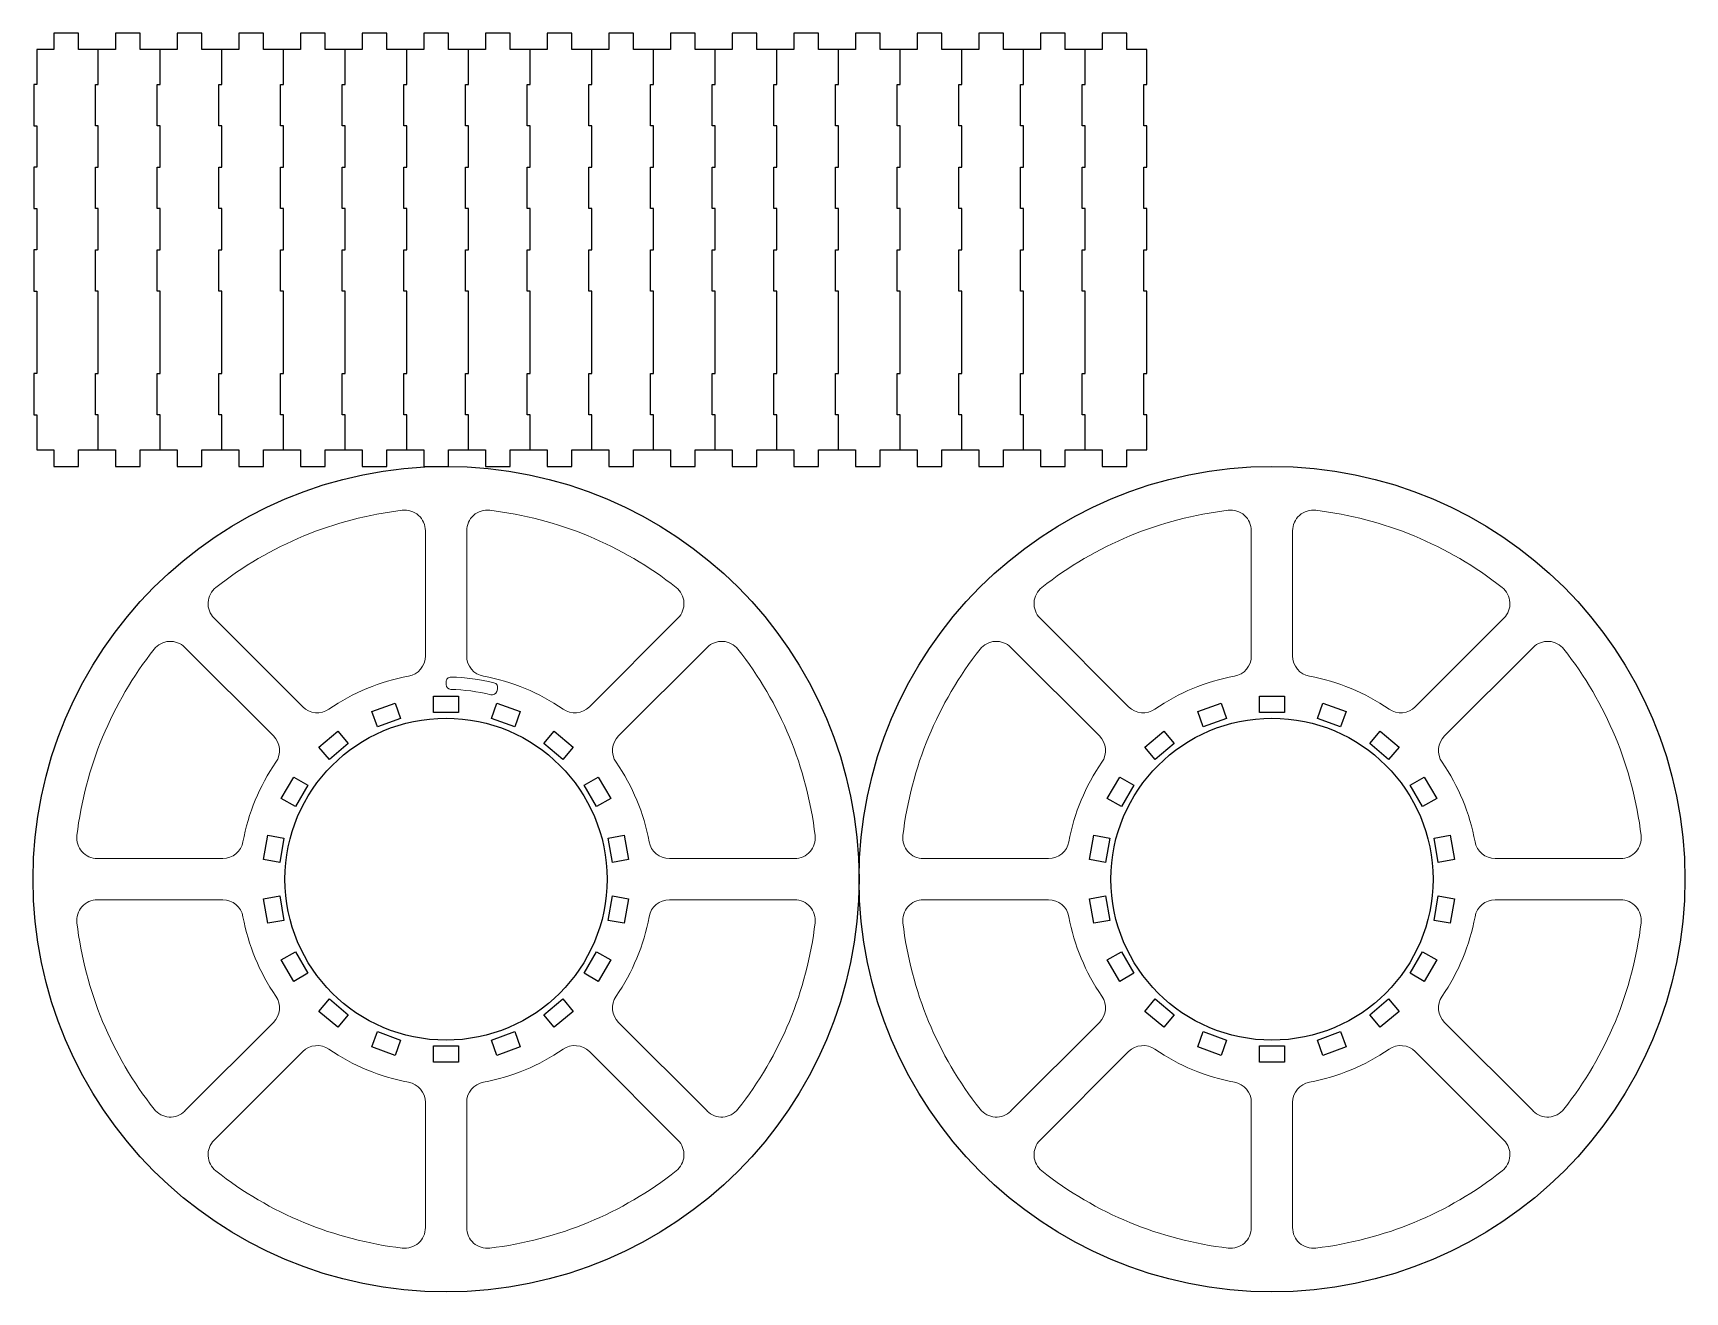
# Model space of a CAD drawing. Header units: millimetres. Extents: x -100 to 300, y -100 to 205.
import ezdxf

# ---------------------------------------------------------------- set-up
doc = ezdxf.new("R2010")
doc.units = ezdxf.units.MM
doc.layers.add('noname2', color=4, linetype='CONTINUOUS', lineweight=25, true_color=0x00ffff)
doc.layers.add('noname3', color=4, linetype='CONTINUOUS', lineweight=0, true_color=0x00ffff)

msp = doc.modelspace()

# ---------------------------------------------------------------- linework, layer by layer
at = {"layer": 'noname2'}
for p, q in [((-89, 205), (-95, 205)), ((-95, 205), (-95, 201)), ((-89, 201), (-89, 205)), ((-74.07, 205), (-80.07, 205)), ((-80.07, 205), (-80.07, 201)), ((-74.07, 201), (-74.07, 205)), ((-59.13, 205), (-65.13, 205)), ((-65.13, 205), (-65.13, 201)), ((-59.13, 201), (-59.13, 205)), ((-44.2, 205), (-50.2, 205)), ((-50.2, 205), (-50.2, 201)), ((-44.2, 201), (-44.2, 205)), ((-29.27, 205), (-35.27, 205)), ((-35.27, 205), (-35.27, 201)), ((-29.27, 201), (-29.27, 205)), ((-14.33, 205), (-20.33, 205)), ((-20.33, 205), (-20.33, 201)), ((-14.33, 201), (-14.33, 205)), ((0.6, 205), (-5.4, 205)), ((-5.4, 205), (-5.4, 201)), ((0.6, 201), (0.6, 205)), ((15.54, 205), (9.54, 205)), ((9.54, 205), (9.54, 201)), ((15.54, 201), (15.54, 205)), ((30.47, 205), (24.47, 205)), ((24.47, 205), (24.47, 201)), ((30.47, 201), (30.47, 205)), ((45.4, 205), (39.4, 205)), ((39.4, 205), (39.4, 201)), ((45.4, 201), (45.4, 205)), ((60.34, 205), (54.34, 205)), ((54.34, 205), (54.34, 201)), ((60.34, 201), (60.34, 205)), ((75.27, 205), (69.27, 205)), ((69.27, 205), (69.27, 201)), ((75.27, 201), (75.27, 205)), ((90.2, 205), (84.2, 205)), ((84.2, 205), (84.2, 201)), ((90.2, 201), (90.2, 205)), ((105.14, 205), (99.14, 205)), ((99.14, 205), (99.14, 201)), ((105.14, 201), (105.14, 205)), ((120.07, 205), (114.07, 205)), ((114.07, 205), (114.07, 201)), ((120.07, 201), (120.07, 205)), ((135.01, 205), (129.01, 205)), ((129.01, 205), (129.01, 201)), ((135.01, 201), (135.01, 205)), ((149.94, 205), (143.94, 205)), ((143.94, 205), (143.94, 201)), ((149.94, 201), (149.94, 205)), ((164.87, 205), (158.87, 205)), ((158.87, 205), (158.87, 201)), ((164.87, 201), (164.87, 205)), ((-95, 201), (-99.12, 201)), ((-99.12, 201), (-99.12, 192.5)), ((-84.19, 201), (-89, 201)), ((-84.19, 192.5), (-84.19, 201)), ((-80.07, 201), (-84.19, 201)), ((-69.25, 201), (-74.07, 201)), ((-69.25, 192.5), (-69.25, 201)), ((-65.13, 201), (-69.25, 201)), ((-54.32, 201), (-59.13, 201)), ((-54.32, 192.5), (-54.32, 201)), ((-50.2, 201), (-54.32, 201)), ((-39.38, 201), (-44.2, 201)), ((-39.38, 192.5), (-39.38, 201)), ((-35.27, 201), (-39.38, 201)), ((-24.45, 201), (-29.27, 201)), ((-24.45, 192.5), (-24.45, 201)), ((-20.33, 201), (-24.45, 201)), ((-9.52, 201), (-14.33, 201)), ((-9.52, 192.5), (-9.52, 201)), ((-5.4, 201), (-9.52, 201)), ((5.42, 201), (0.6, 201)), ((5.42, 192.5), (5.42, 201)), ((9.54, 201), (5.42, 201)), ((20.35, 201), (15.54, 201)), ((20.35, 192.5), (20.35, 201)), ((24.47, 201), (20.35, 201)), ((35.28, 201), (30.47, 201)), ((35.28, 192.5), (35.28, 201)), ((39.4, 201), (35.28, 201)), ((50.22, 201), (45.4, 201)), ((50.22, 192.5), (50.22, 201)), ((54.34, 201), (50.22, 201)), ((65.15, 201), (60.34, 201)), ((65.15, 192.5), (65.15, 201)), ((69.27, 201), (65.15, 201)), ((80.09, 201), (75.27, 201)), ((80.09, 192.5), (80.09, 201)), ((84.2, 201), (80.09, 201)), ((95.02, 201), (90.2, 201)), ((95.02, 192.5), (95.02, 201)), ((99.14, 201), (95.02, 201)), ((109.95, 201), (105.14, 201)), ((109.95, 192.5), (109.95, 201)), ((114.07, 201), (109.95, 201)), ((124.89, 201), (120.07, 201)), ((124.89, 192.5), (124.89, 201)), ((129.01, 201), (124.89, 201)), ((139.82, 201), (135.01, 201)), ((139.82, 192.5), (139.82, 201)), ((143.94, 201), (139.82, 201)), ((154.75, 201), (149.94, 201)), ((154.75, 192.5), (154.75, 201)), ((158.87, 201), (154.75, 201)), ((169.69, 201), (164.87, 201)), ((169.69, 192.5), (169.69, 201)), ((-99.12, 192.5), (-99.81, 192.5)), ((-99.81, 192.5), (-99.81, 182.5)), ((-84.88, 182.5), (-84.88, 192.5)), ((-84.88, 192.5), (-84.19, 192.5)), ((-69.95, 182.5), (-69.95, 192.5)), ((-69.95, 192.5), (-69.25, 192.5)), ((-55.01, 182.5), (-55.01, 192.5)), ((-55.01, 192.5), (-54.32, 192.5)), ((-40.08, 182.5), (-40.08, 192.5)), ((-40.08, 192.5), (-39.38, 192.5)), ((-25.15, 182.5), (-25.15, 192.5)), ((-25.15, 192.5), (-24.45, 192.5)), ((-10.21, 182.5), (-10.21, 192.5)), ((-10.21, 192.5), (-9.52, 192.5)), ((4.72, 182.5), (4.72, 192.5)), ((4.72, 192.5), (5.42, 192.5)), ((19.66, 182.5), (19.66, 192.5)), ((19.66, 192.5), (20.35, 192.5)), ((34.59, 182.5), (34.59, 192.5)), ((34.59, 192.5), (35.28, 192.5)), ((49.52, 182.5), (49.52, 192.5)), ((49.52, 192.5), (50.22, 192.5)), ((64.46, 182.5), (64.46, 192.5)), ((64.46, 192.5), (65.15, 192.5)), ((79.39, 182.5), (79.39, 192.5)), ((79.39, 192.5), (80.09, 192.5)), ((94.32, 182.5), (94.32, 192.5)), ((94.32, 192.5), (95.02, 192.5)), ((109.26, 182.5), (109.26, 192.5)), ((109.26, 192.5), (109.95, 192.5)), ((124.19, 182.5), (124.19, 192.5)), ((124.19, 192.5), (124.89, 192.5)), ((139.13, 182.5), (139.13, 192.5)), ((139.13, 192.5), (139.82, 192.5)), ((154.06, 182.5), (154.06, 192.5)), ((154.06, 192.5), (154.75, 192.5)), ((168.99, 182.5), (168.99, 192.5)), ((168.99, 192.5), (169.69, 192.5)), ((-99.81, 182.5), (-99.12, 182.5)), ((-99.12, 182.5), (-99.12, 172.5)), ((-84.19, 182.5), (-84.88, 182.5)), ((-84.19, 172.5), (-84.19, 182.5)), ((-69.25, 182.5), (-69.95, 182.5)), ((-69.25, 172.5), (-69.25, 182.5)), ((-54.32, 182.5), (-55.01, 182.5)), ((-54.32, 172.5), (-54.32, 182.5)), ((-39.38, 182.5), (-40.08, 182.5)), ((-39.38, 172.5), (-39.38, 182.5)), ((-24.45, 182.5), (-25.15, 182.5)), ((-24.45, 172.5), (-24.45, 182.5)), ((-9.52, 182.5), (-10.21, 182.5)), ((-9.52, 172.5), (-9.52, 182.5)), ((5.42, 182.5), (4.72, 182.5)), ((5.42, 172.5), (5.42, 182.5)), ((20.35, 182.5), (19.66, 182.5)), ((20.35, 172.5), (20.35, 182.5)), ((35.28, 182.5), (34.59, 182.5)), ((35.28, 172.5), (35.28, 182.5)), ((50.22, 182.5), (49.52, 182.5)), ((50.22, 172.5), (50.22, 182.5)), ((65.15, 182.5), (64.46, 182.5)), ((65.15, 172.5), (65.15, 182.5)), ((80.09, 182.5), (79.39, 182.5)), ((80.09, 172.5), (80.09, 182.5)), ((95.02, 182.5), (94.32, 182.5)), ((95.02, 172.5), (95.02, 182.5)), ((109.95, 182.5), (109.26, 182.5)), ((109.95, 172.5), (109.95, 182.5)), ((124.89, 182.5), (124.19, 182.5)), ((124.89, 172.5), (124.89, 182.5)), ((139.82, 182.5), (139.13, 182.5)), ((139.82, 172.5), (139.82, 182.5)), ((154.75, 182.5), (154.06, 182.5)), ((154.75, 172.5), (154.75, 182.5)), ((169.69, 182.5), (168.99, 182.5)), ((169.69, 172.5), (169.69, 182.5)), ((-99.12, 172.5), (-99.81, 172.5)), ((-99.81, 172.5), (-99.81, 162.5)), ((-84.88, 162.5), (-84.88, 172.5)), ((-84.88, 172.5), (-84.19, 172.5)), ((-69.95, 162.5), (-69.95, 172.5)), ((-69.95, 172.5), (-69.25, 172.5)), ((-55.01, 162.5), (-55.01, 172.5)), ((-55.01, 172.5), (-54.32, 172.5)), ((-40.08, 162.5), (-40.08, 172.5)), ((-40.08, 172.5), (-39.38, 172.5)), ((-25.15, 162.5), (-25.15, 172.5)), ((-25.15, 172.5), (-24.45, 172.5)), ((-10.21, 162.5), (-10.21, 172.5)), ((-10.21, 172.5), (-9.52, 172.5)), ((4.72, 162.5), (4.72, 172.5)), ((4.72, 172.5), (5.42, 172.5)), ((19.66, 162.5), (19.66, 172.5)), ((19.66, 172.5), (20.35, 172.5)), ((34.59, 162.5), (34.59, 172.5)), ((34.59, 172.5), (35.28, 172.5)), ((49.52, 162.5), (49.52, 172.5)), ((49.52, 172.5), (50.22, 172.5)), ((64.46, 162.5), (64.46, 172.5)), ((64.46, 172.5), (65.15, 172.5)), ((79.39, 162.5), (79.39, 172.5)), ((79.39, 172.5), (80.09, 172.5)), ((94.32, 162.5), (94.32, 172.5)), ((94.32, 172.5), (95.02, 172.5)), ((109.26, 162.5), (109.26, 172.5)), ((109.26, 172.5), (109.95, 172.5)), ((124.19, 162.5), (124.19, 172.5)), ((124.19, 172.5), (124.89, 172.5)), ((139.13, 162.5), (139.13, 172.5)), ((139.13, 172.5), (139.82, 172.5)), ((154.06, 162.5), (154.06, 172.5)), ((154.06, 172.5), (154.75, 172.5)), ((168.99, 162.5), (168.99, 172.5)), ((168.99, 172.5), (169.69, 172.5)), ((-99.81, 162.5), (-99.12, 162.5)), ((-99.12, 162.5), (-99.12, 152.5)), ((-84.19, 162.5), (-84.88, 162.5)), ((-84.19, 152.5), (-84.19, 162.5)), ((-69.25, 162.5), (-69.95, 162.5)), ((-69.25, 152.5), (-69.25, 162.5)), ((-54.32, 162.5), (-55.01, 162.5)), ((-54.32, 152.5), (-54.32, 162.5)), ((-39.38, 162.5), (-40.08, 162.5)), ((-39.38, 152.5), (-39.38, 162.5)), ((-24.45, 162.5), (-25.15, 162.5)), ((-24.45, 152.5), (-24.45, 162.5)), ((-9.52, 162.5), (-10.21, 162.5)), ((-9.52, 152.5), (-9.52, 162.5)), ((5.42, 162.5), (4.72, 162.5)), ((5.42, 152.5), (5.42, 162.5)), ((20.35, 162.5), (19.66, 162.5)), ((20.35, 152.5), (20.35, 162.5)), ((35.28, 162.5), (34.59, 162.5)), ((35.28, 152.5), (35.28, 162.5)), ((50.22, 162.5), (49.52, 162.5)), ((50.22, 152.5), (50.22, 162.5)), ((65.15, 162.5), (64.46, 162.5)), ((65.15, 152.5), (65.15, 162.5)), ((80.09, 162.5), (79.39, 162.5)), ((80.09, 152.5), (80.09, 162.5)), ((95.02, 162.5), (94.32, 162.5)), ((95.02, 152.5), (95.02, 162.5)), ((109.95, 162.5), (109.26, 162.5)), ((109.95, 152.5), (109.95, 162.5)), ((124.89, 162.5), (124.19, 162.5)), ((124.89, 152.5), (124.89, 162.5)), ((139.82, 162.5), (139.13, 162.5)), ((139.82, 152.5), (139.82, 162.5)), ((154.75, 162.5), (154.06, 162.5)), ((154.75, 152.5), (154.75, 162.5)), ((169.69, 162.5), (168.99, 162.5)), ((169.69, 152.5), (169.69, 162.5)), ((-99.12, 152.5), (-99.81, 152.5)), ((-99.81, 152.5), (-99.81, 142.5)), ((-84.88, 142.5), (-84.88, 152.5)), ((-84.88, 152.5), (-84.19, 152.5)), ((-69.95, 142.5), (-69.95, 152.5)), ((-69.95, 152.5), (-69.25, 152.5)), ((-55.01, 142.5), (-55.01, 152.5)), ((-55.01, 152.5), (-54.32, 152.5)), ((-40.08, 142.5), (-40.08, 152.5)), ((-40.08, 152.5), (-39.38, 152.5)), ((-25.15, 142.5), (-25.15, 152.5)), ((-25.15, 152.5), (-24.45, 152.5)), ((-10.21, 142.5), (-10.21, 152.5)), ((-10.21, 152.5), (-9.52, 152.5)), ((4.72, 142.5), (4.72, 152.5)), ((4.72, 152.5), (5.42, 152.5)), ((19.66, 142.5), (19.66, 152.5)), ((19.66, 152.5), (20.35, 152.5)), ((34.59, 142.5), (34.59, 152.5)), ((34.59, 152.5), (35.28, 152.5)), ((49.52, 142.5), (49.52, 152.5)), ((49.52, 152.5), (50.22, 152.5)), ((64.46, 142.5), (64.46, 152.5)), ((64.46, 152.5), (65.15, 152.5)), ((79.39, 142.5), (79.39, 152.5)), ((79.39, 152.5), (80.09, 152.5)), ((94.32, 142.5), (94.32, 152.5)), ((94.32, 152.5), (95.02, 152.5)), ((109.26, 142.5), (109.26, 152.5)), ((109.26, 152.5), (109.95, 152.5)), ((124.19, 142.5), (124.19, 152.5)), ((124.19, 152.5), (124.89, 152.5)), ((139.13, 142.5), (139.13, 152.5)), ((139.13, 152.5), (139.82, 152.5)), ((154.06, 142.5), (154.06, 152.5)), ((154.06, 152.5), (154.75, 152.5)), ((168.99, 142.5), (168.99, 152.5)), ((168.99, 152.5), (169.69, 152.5)), ((-99.81, 142.5), (-99.12, 142.5)), ((-99.12, 142.5), (-99.12, 122.5)), ((-84.19, 142.5), (-84.88, 142.5)), ((-84.19, 122.5), (-84.19, 142.5)), ((-69.25, 142.5), (-69.95, 142.5)), ((-69.25, 122.5), (-69.25, 142.5)), ((-54.32, 142.5), (-55.01, 142.5)), ((-54.32, 122.5), (-54.32, 142.5)), ((-39.38, 142.5), (-40.08, 142.5)), ((-39.38, 122.5), (-39.38, 142.5)), ((-24.45, 142.5), (-25.15, 142.5)), ((-24.45, 122.5), (-24.45, 142.5)), ((-9.52, 142.5), (-10.21, 142.5)), ((-9.52, 122.5), (-9.52, 142.5)), ((5.42, 142.5), (4.72, 142.5)), ((5.42, 122.5), (5.42, 142.5)), ((20.35, 142.5), (19.66, 142.5)), ((20.35, 122.5), (20.35, 142.5)), ((35.28, 142.5), (34.59, 142.5)), ((35.28, 122.5), (35.28, 142.5)), ((50.22, 142.5), (49.52, 142.5)), ((50.22, 122.5), (50.22, 142.5)), ((65.15, 142.5), (64.46, 142.5)), ((65.15, 122.5), (65.15, 142.5)), ((80.09, 142.5), (79.39, 142.5)), ((80.09, 122.5), (80.09, 142.5)), ((95.02, 142.5), (94.32, 142.5)), ((95.02, 122.5), (95.02, 142.5)), ((109.95, 142.5), (109.26, 142.5)), ((109.95, 122.5), (109.95, 142.5)), ((124.89, 142.5), (124.19, 142.5)), ((124.89, 122.5), (124.89, 142.5)), ((139.82, 142.5), (139.13, 142.5)), ((139.82, 122.5), (139.82, 142.5)), ((154.75, 142.5), (154.06, 142.5)), ((154.75, 122.5), (154.75, 142.5)), ((169.69, 142.5), (168.99, 142.5)), ((169.69, 122.5), (169.69, 142.5)), ((-99.12, 122.5), (-99.81, 122.5)), ((-99.81, 122.5), (-99.81, 112.5)), ((-84.88, 112.5), (-84.88, 122.5)), ((-84.88, 122.5), (-84.19, 122.5)), ((-69.95, 112.5), (-69.95, 122.5)), ((-69.95, 122.5), (-69.25, 122.5)), ((-55.01, 112.5), (-55.01, 122.5)), ((-55.01, 122.5), (-54.32, 122.5)), ((-40.08, 112.5), (-40.08, 122.5)), ((-40.08, 122.5), (-39.38, 122.5)), ((-25.15, 112.5), (-25.15, 122.5)), ((-25.15, 122.5), (-24.45, 122.5)), ((-10.21, 112.5), (-10.21, 122.5)), ((-10.21, 122.5), (-9.52, 122.5)), ((4.72, 112.5), (4.72, 122.5)), ((4.72, 122.5), (5.42, 122.5)), ((19.66, 112.5), (19.66, 122.5)), ((19.66, 122.5), (20.35, 122.5)), ((34.59, 112.5), (34.59, 122.5)), ((34.59, 122.5), (35.28, 122.5)), ((49.52, 112.5), (49.52, 122.5)), ((49.52, 122.5), (50.22, 122.5)), ((64.46, 112.5), (64.46, 122.5)), ((64.46, 122.5), (65.15, 122.5)), ((79.39, 112.5), (79.39, 122.5)), ((79.39, 122.5), (80.09, 122.5)), ((94.32, 112.5), (94.32, 122.5)), ((94.32, 122.5), (95.02, 122.5)), ((109.26, 112.5), (109.26, 122.5)), ((109.26, 122.5), (109.95, 122.5)), ((124.19, 112.5), (124.19, 122.5)), ((124.19, 122.5), (124.89, 122.5)), ((139.13, 112.5), (139.13, 122.5)), ((139.13, 122.5), (139.82, 122.5)), ((154.06, 112.5), (154.06, 122.5)), ((154.06, 122.5), (154.75, 122.5)), ((168.99, 112.5), (168.99, 122.5)), ((168.99, 122.5), (169.69, 122.5)), ((-99.81, 112.5), (-99.12, 112.5)), ((-99.12, 112.5), (-99.12, 104)), ((-84.19, 112.5), (-84.88, 112.5)), ((-84.19, 104), (-84.19, 112.5)), ((-69.25, 112.5), (-69.95, 112.5)), ((-69.25, 104), (-69.25, 112.5)), ((-54.32, 112.5), (-55.01, 112.5)), ((-54.32, 104), (-54.32, 112.5)), ((-39.38, 112.5), (-40.08, 112.5)), ((-39.38, 104), (-39.38, 112.5)), ((-24.45, 112.5), (-25.15, 112.5)), ((-24.45, 104), (-24.45, 112.5)), ((-9.52, 112.5), (-10.21, 112.5)), ((-9.52, 104), (-9.52, 112.5)), ((5.42, 112.5), (4.72, 112.5)), ((5.42, 104), (5.42, 112.5)), ((20.35, 112.5), (19.66, 112.5)), ((20.35, 104), (20.35, 112.5)), ((35.28, 112.5), (34.59, 112.5)), ((35.28, 104), (35.28, 112.5)), ((50.22, 112.5), (49.52, 112.5)), ((50.22, 104), (50.22, 112.5)), ((65.15, 112.5), (64.46, 112.5)), ((65.15, 104), (65.15, 112.5)), ((80.09, 112.5), (79.39, 112.5)), ((80.09, 104), (80.09, 112.5)), ((95.02, 112.5), (94.32, 112.5)), ((95.02, 104), (95.02, 112.5)), ((109.95, 112.5), (109.26, 112.5)), ((109.95, 104), (109.95, 112.5)), ((124.89, 112.5), (124.19, 112.5)), ((124.89, 104), (124.89, 112.5)), ((139.82, 112.5), (139.13, 112.5)), ((139.82, 104), (139.82, 112.5)), ((154.75, 112.5), (154.06, 112.5)), ((154.75, 104), (154.75, 112.5)), ((169.69, 112.5), (168.99, 112.5)), ((169.69, 104), (169.69, 112.5)), ((-99.12, 104), (-95, 104)), ((-95, 104), (-95, 100)), ((-89, 100), (-89, 104)), ((-89, 104), (-84.19, 104)), ((-84.19, 104), (-80.07, 104)), ((-80.07, 104), (-80.07, 100)), ((-74.07, 100), (-74.07, 104)), ((-74.07, 104), (-69.25, 104)), ((-69.25, 104), (-65.13, 104)), ((-65.13, 104), (-65.13, 100)), ((-59.13, 100), (-59.13, 104)), ((-59.13, 104), (-54.32, 104)), ((-54.32, 104), (-50.2, 104)), ((-50.2, 104), (-50.2, 100)), ((-44.2, 100), (-44.2, 104)), ((-44.2, 104), (-39.38, 104)), ((-39.38, 104), (-35.27, 104)), ((-35.27, 104), (-35.27, 100)), ((-29.27, 100), (-29.27, 104)), ((-29.27, 104), (-24.45, 104)), ((-24.45, 104), (-20.33, 104)), ((-20.33, 104), (-20.33, 100)), ((-14.33, 100), (-14.33, 104)), ((-14.33, 104), (-9.52, 104)), ((-9.52, 104), (-5.4, 104)), ((-5.4, 104), (-5.4, 100)), ((0.6, 100), (0.6, 104)), ((0.6, 104), (5.42, 104)), ((5.42, 104), (9.54, 104)), ((9.54, 104), (9.54, 100)), ((15.54, 100), (15.54, 104)), ((15.54, 104), (20.35, 104)), ((20.35, 104), (24.47, 104)), ((24.47, 104), (24.47, 100)), ((30.47, 100), (30.47, 104)), ((30.47, 104), (35.28, 104)), ((35.28, 104), (39.4, 104)), ((39.4, 104), (39.4, 100)), ((45.4, 100), (45.4, 104)), ((45.4, 104), (50.22, 104)), ((50.22, 104), (54.34, 104)), ((54.34, 104), (54.34, 100)), ((60.34, 100), (60.34, 104)), ((60.34, 104), (65.15, 104)), ((65.15, 104), (69.27, 104)), ((69.27, 104), (69.27, 100)), ((75.27, 100), (75.27, 104)), ((75.27, 104), (80.09, 104)), ((80.09, 104), (84.2, 104)), ((84.2, 104), (84.2, 100)), ((90.2, 100), (90.2, 104)), ((90.2, 104), (95.02, 104)), ((95.02, 104), (99.14, 104)), ((99.14, 104), (99.14, 100)), ((105.14, 100), (105.14, 104)), ((105.14, 104), (109.95, 104)), ((109.95, 104), (114.07, 104)), ((114.07, 104), (114.07, 100)), ((120.07, 100), (120.07, 104)), ((120.07, 104), (124.89, 104)), ((124.89, 104), (129.01, 104)), ((129.01, 104), (129.01, 100)), ((135.01, 100), (135.01, 104)), ((135.01, 104), (139.82, 104)), ((139.82, 104), (143.94, 104)), ((143.94, 104), (143.94, 100)), ((149.94, 100), (149.94, 104)), ((149.94, 104), (154.75, 104)), ((154.75, 104), (158.87, 104)), ((158.87, 104), (158.87, 100)), ((164.87, 100), (164.87, 104)), ((164.87, 104), (169.69, 104)), ((-95, 100), (-89, 100)), ((-80.07, 100), (-74.07, 100)), ((-65.13, 100), (-59.13, 100)), ((-50.2, 100), (-44.2, 100)), ((-35.27, 100), (-29.27, 100)), ((-20.33, 100), (-14.33, 100)), ((-5.4, 100), (0.6, 100)), ((9.54, 100), (15.54, 100)), ((24.47, 100), (30.47, 100)), ((39.4, 100), (45.4, 100)), ((54.34, 100), (60.34, 100)), ((69.27, 100), (75.27, 100)), ((84.2, 100), (90.2, 100)), ((99.14, 100), (105.14, 100)), ((114.07, 100), (120.07, 100)), ((129.01, 100), (135.01, 100)), ((143.94, 100), (149.94, 100)), ((158.87, 100), (164.87, 100)), ((-3, 40.38), (-3, 44.32)), ((-3, 44.32), (3, 44.32)), ((3, 44.32), (3, 40.38)), ((197, 40.38), (197, 44.32)), ((197, 44.32), (203, 44.32)), ((203, 44.32), (203, 40.38)), ((-17.98, 40.62), (-12.34, 42.67)), ((-16.63, 36.92), (-17.98, 40.62)), ((-12.34, 42.67), (-10.99, 38.97)), ((3, 40.38), (-3, 40.38)), ((10.99, 38.97), (12.34, 42.67)), ((12.34, 42.67), (17.98, 40.62)), ((17.98, 40.62), (16.63, 36.92)), ((182.02, 40.62), (187.66, 42.67)), ((183.37, 36.92), (182.02, 40.62)), ((187.66, 42.67), (189.01, 38.97)), ((203, 40.38), (197, 40.38)), ((210.99, 38.97), (212.34, 42.67)), ((212.34, 42.67), (217.98, 40.62)), ((217.98, 40.62), (216.63, 36.92)), ((-10.99, 38.97), (-16.63, 36.92)), ((16.63, 36.92), (10.99, 38.97)), ((189.01, 38.97), (183.37, 36.92)), ((216.63, 36.92), (210.99, 38.97)), ((-30.78, 32.02), (-26.19, 35.88)), ((-28.25, 29), (-30.78, 32.02)), ((-23.66, 32.86), (-28.25, 29)), ((-26.19, 35.88), (-23.66, 32.86)), ((23.66, 32.86), (26.19, 35.88)), ((28.25, 29), (23.66, 32.86)), ((26.19, 35.88), (30.78, 32.02)), ((30.78, 32.02), (28.25, 29)), ((169.22, 32.02), (173.81, 35.88)), ((171.75, 29), (169.22, 32.02)), ((176.34, 32.86), (171.75, 29)), ((173.81, 35.88), (176.34, 32.86)), ((223.66, 32.86), (226.19, 35.88)), ((228.25, 29), (223.66, 32.86)), ((226.19, 35.88), (230.78, 32.02)), ((230.78, 32.02), (228.25, 29)), ((-39.88, 19.56), (-36.88, 24.76)), ((-36.88, 24.76), (-33.47, 22.79)), ((33.47, 22.79), (36.88, 24.76)), ((36.88, 24.76), (39.88, 19.56)), ((160.12, 19.56), (163.12, 24.76)), ((163.12, 24.76), (166.53, 22.79)), ((233.47, 22.79), (236.88, 24.76)), ((236.88, 24.76), (239.88, 19.56)), ((-33.47, 22.79), (-36.47, 17.59)), ((36.47, 17.59), (33.47, 22.79)), ((166.53, 22.79), (163.53, 17.59)), ((236.47, 17.59), (233.47, 22.79)), ((-36.47, 17.59), (-39.88, 19.56)), ((39.88, 19.56), (36.47, 17.59)), ((163.53, 17.59), (160.12, 19.56)), ((239.88, 19.56), (236.47, 17.59)), ((-44.16, 4.74), (-43.12, 10.65)), ((-43.12, 10.65), (-39.24, 9.97)), ((-39.24, 9.97), (-40.28, 4.06)), ((39.24, 9.97), (43.12, 10.65)), ((40.28, 4.06), (39.24, 9.97)), ((43.12, 10.65), (44.16, 4.74)), ((155.84, 4.74), (156.88, 10.65)), ((156.88, 10.65), (160.76, 9.97)), ((160.76, 9.97), (159.72, 4.06)), ((239.24, 9.97), (243.12, 10.65)), ((240.28, 4.06), (239.24, 9.97)), ((243.12, 10.65), (244.16, 4.74)), ((-40.28, 4.06), (-44.16, 4.74)), ((44.16, 4.74), (40.28, 4.06)), ((159.72, 4.06), (155.84, 4.74)), ((244.16, 4.74), (240.28, 4.06)), ((-44.16, -4.74), (-40.28, -4.06)), ((-43.12, -10.65), (-44.16, -4.74)), ((-40.28, -4.06), (-39.24, -9.97)), ((39.24, -9.97), (40.28, -4.06)), ((40.28, -4.06), (44.16, -4.74)), ((44.16, -4.74), (43.12, -10.65)), ((155.84, -4.74), (159.72, -4.06)), ((156.88, -10.65), (155.84, -4.74)), ((159.72, -4.06), (160.76, -9.97)), ((239.24, -9.97), (240.28, -4.06)), ((240.28, -4.06), (244.16, -4.74)), ((244.16, -4.74), (243.12, -10.65)), ((-39.24, -9.97), (-43.12, -10.65)), ((43.12, -10.65), (39.24, -9.97)), ((160.76, -9.97), (156.88, -10.65)), ((243.12, -10.65), (239.24, -9.97)), ((-39.88, -19.56), (-36.47, -17.59)), ((-36.88, -24.76), (-39.88, -19.56)), ((-36.47, -17.59), (-33.47, -22.79)), ((33.47, -22.79), (36.47, -17.59)), ((36.47, -17.59), (39.88, -19.56)), ((39.88, -19.56), (36.88, -24.76)), ((160.12, -19.56), (163.53, -17.59)), ((163.12, -24.76), (160.12, -19.56)), ((163.53, -17.59), (166.53, -22.79)), ((233.47, -22.79), (236.47, -17.59)), ((236.47, -17.59), (239.88, -19.56)), ((239.88, -19.56), (236.88, -24.76)), ((-33.47, -22.79), (-36.88, -24.76)), ((36.88, -24.76), (33.47, -22.79)), ((166.53, -22.79), (163.12, -24.76)), ((236.88, -24.76), (233.47, -22.79)), ((-30.78, -32.02), (-28.25, -29)), ((-28.25, -29), (-23.66, -32.86)), ((23.66, -32.86), (28.25, -29)), ((28.25, -29), (30.78, -32.02)), ((169.22, -32.02), (171.75, -29)), ((171.75, -29), (176.34, -32.86)), ((223.66, -32.86), (228.25, -29)), ((228.25, -29), (230.78, -32.02)), ((-26.19, -35.88), (-30.78, -32.02)), ((-23.66, -32.86), (-26.19, -35.88)), ((26.19, -35.88), (23.66, -32.86)), ((30.78, -32.02), (26.19, -35.88)), ((173.81, -35.88), (169.22, -32.02)), ((176.34, -32.86), (173.81, -35.88)), ((226.19, -35.88), (223.66, -32.86)), ((230.78, -32.02), (226.19, -35.88)), ((-17.98, -40.62), (-16.63, -36.92)), ((-16.63, -36.92), (-10.99, -38.97)), ((-10.99, -38.97), (-12.34, -42.67)), ((10.99, -38.97), (16.63, -36.92)), ((12.34, -42.67), (10.99, -38.97)), ((16.63, -36.92), (17.98, -40.62)), ((182.02, -40.62), (183.37, -36.92)), ((183.37, -36.92), (189.01, -38.97)), ((189.01, -38.97), (187.66, -42.67)), ((210.99, -38.97), (216.63, -36.92)), ((212.34, -42.67), (210.99, -38.97)), ((216.63, -36.92), (217.98, -40.62)), ((-12.34, -42.67), (-17.98, -40.62)), ((-3, -44.32), (-3, -40.38)), ((-3, -40.38), (3, -40.38)), ((3, -40.38), (3, -44.32)), ((17.98, -40.62), (12.34, -42.67)), ((187.66, -42.67), (182.02, -40.62)), ((197, -44.32), (197, -40.38)), ((197, -40.38), (203, -40.38)), ((203, -40.38), (203, -44.32)), ((217.98, -40.62), (212.34, -42.67)), ((3, -44.32), (-3, -44.32)), ((203, -44.32), (197, -44.32))]:
    msp.add_line(p, q, dxfattribs=at)
for centre, radius in [((0, 0), 100), ((200, 0), 100), ((0, 0), 39), ((200, 0), 39)]:
    msp.add_circle(centre, radius, dxfattribs=at)
at = {"layer": 'noname3'}
for p, q in [((-5, 54.08), (-5, 84.41)), ((5, 54.08), (5, 84.41)), ((195, 54.08), (195, 84.41)), ((205, 54.08), (205, 84.41)), ((-34.71, 41.78), (-56.15, 63.22)), ((34.71, 41.78), (56.15, 63.22)), ((165.29, 41.78), (143.85, 63.22)), ((234.71, 41.78), (256.15, 63.22)), ((-41.78, 34.71), (-63.22, 56.15)), ((41.78, 34.71), (63.22, 56.15)), ((158.22, 34.71), (136.78, 56.15)), ((241.78, 34.71), (263.22, 56.15)), ((0, 47.78), (0, 47.18)), ((12.45, 46.08), (12.27, 45.51)), ((-54.08, 5), (-84.41, 5)), ((54.08, 5), (84.41, 5)), ((145.92, 5), (115.59, 5)), ((254.08, 5), (284.41, 5)), ((-54.08, -5), (-84.41, -5)), ((54.08, -5), (84.41, -5)), ((145.92, -5), (115.59, -5)), ((254.08, -5), (284.41, -5)), ((-41.78, -34.71), (-63.22, -56.15)), ((41.78, -34.71), (63.22, -56.15)), ((158.22, -34.71), (136.78, -56.15)), ((241.78, -34.71), (263.22, -56.15)), ((-34.71, -41.78), (-56.15, -63.22)), ((34.71, -41.78), (56.15, -63.22)), ((165.29, -41.78), (143.85, -63.22)), ((234.71, -41.78), (256.15, -63.22)), ((-5, -54.08), (-5, -84.41)), ((5, -54.08), (5, -84.41)), ((195, -54.08), (195, -84.41)), ((205, -54.08), (205, -84.41))]:
    msp.add_line(p, q, dxfattribs=at)
for centre, radius, start, end in [((0, 0), 90, 96.7563, 128.2437), ((-10, 84.41), 5, 360, 96.7563), ((10, 84.41), 5, 83.2437, 180), ((0, 0), 90, 51.7563, 83.2437), ((200, 0), 90, 96.7563, 128.2437), ((190, 84.41), 5, 360, 96.7563), ((210, 84.41), 5, 83.2437, 180), ((200, 0), 90, 51.7563, 83.2437), ((-52.62, 66.76), 5, 128.2437, 225), ((52.62, 66.76), 5, 315, 51.7563), ((147.38, 66.76), 5, 128.2437, 225), ((252.62, 66.76), 5, 315, 51.7563), ((-66.76, 52.62), 5, 45, 141.7563), ((66.76, 52.62), 5, 38.2437, 135), ((133.24, 52.62), 5, 45, 141.7563), ((266.76, 52.62), 5, 38.2437, 135), ((0, 0), 90, 141.7563, 173.2437), ((-10, 54.08), 5, 280.4757, 360), ((10, 54.08), 5, 180, 259.5243), ((0, 0), 90, 6.7563, 38.2437), ((200, 0), 90, 141.7563, 173.2437), ((190, 54.08), 5, 280.4757, 360), ((210, 54.08), 5, 180, 259.5243), ((200, 0), 90, 6.7563, 38.2437), ((0, 0), 50, 100.4757, 124.5243), ((1.2, 47.78), 1.2, 88.5615, 180), ((0, 0), 49, 76.3221, 88.5615), ((0, 0), 50, 55.4757, 79.5243), ((200, 0), 50, 100.4757, 124.5243), ((200, 0), 50, 55.4757, 79.5243), ((1.2, 47.18), 1.2, 180, 268.5432), ((0, 0), 46, 76.3711, 88.5432), ((11.12, 45.87), 1.2, 256.3711, 342.4744), ((11.3, 46.44), 1.2, 342.4744, 76.3221), ((-31.17, 45.31), 5, 225, 304.5243), ((31.17, 45.31), 5, 235.4757, 315), ((168.83, 45.31), 5, 225, 304.5243), ((231.17, 45.31), 5, 235.4757, 315), ((-45.31, 31.17), 5, 325.4757, 45), ((45.31, 31.17), 5, 135, 214.5243), ((154.69, 31.17), 5, 325.4757, 45), ((245.31, 31.17), 5, 135, 214.5243), ((0, 0), 50, 145.4757, 169.5243), ((0, 0), 50, 10.4757, 34.5243), ((200, 0), 50, 145.4757, 169.5243), ((200, 0), 50, 10.4757, 34.5243), ((-84.41, 10), 5, 173.2437, 270), ((-54.08, 10), 5, 270, 349.5243), ((54.08, 10), 5, 190.4757, 270), ((84.41, 10), 5, 270, 6.7563), ((115.59, 10), 5, 173.2437, 270), ((145.92, 10), 5, 270, 349.5243), ((254.08, 10), 5, 190.4757, 270), ((284.41, 10), 5, 270, 6.7563), ((-84.41, -10), 5, 90, 186.7563), ((-54.08, -10), 5, 10.4757, 90), ((54.08, -10), 5, 90, 169.5243), ((84.41, -10), 5, 353.2437, 90), ((115.59, -10), 5, 90, 186.7563), ((145.92, -10), 5, 10.4757, 90), ((254.08, -10), 5, 90, 169.5243), ((284.41, -10), 5, 353.2437, 90), ((0, 0), 90, 186.7563, 218.2437), ((0, 0), 50, 190.4757, 214.5243), ((0, 0), 50, 325.4757, 349.5243), ((0, 0), 90, 321.7563, 353.2437), ((200, 0), 90, 186.7563, 218.2437), ((200, 0), 50, 190.4757, 214.5243), ((200, 0), 50, 325.4757, 349.5243), ((200, 0), 90, 321.7563, 353.2437), ((-45.31, -31.17), 5, 315, 34.5243), ((45.31, -31.17), 5, 145.4757, 225), ((154.69, -31.17), 5, 315, 34.5243), ((245.31, -31.17), 5, 145.4757, 225), ((-31.17, -45.31), 5, 55.4757, 135), ((0, 0), 50, 235.4757, 259.5243), ((0, 0), 50, 280.4757, 304.5243), ((31.17, -45.31), 5, 45, 124.5243), ((168.83, -45.31), 5, 55.4757, 135), ((200, 0), 50, 235.4757, 259.5243), ((200, 0), 50, 280.4757, 304.5243), ((231.17, -45.31), 5, 45, 124.5243), ((-10, -54.08), 5, 360, 79.5243), ((10, -54.08), 5, 100.4757, 180), ((190, -54.08), 5, 360, 79.5243), ((210, -54.08), 5, 100.4757, 180), ((-66.76, -52.62), 5, 218.2437, 315), ((66.76, -52.62), 5, 225, 321.7563), ((133.24, -52.62), 5, 218.2437, 315), ((266.76, -52.62), 5, 225, 321.7563), ((-52.62, -66.76), 5, 135, 231.7563), ((52.62, -66.76), 5, 308.2437, 45), ((147.38, -66.76), 5, 135, 231.7563), ((252.62, -66.76), 5, 308.2437, 45), ((0, 0), 90, 231.7563, 263.2437), ((0, 0), 90, 276.7563, 308.2437), ((200, 0), 90, 231.7563, 263.2437), ((200, 0), 90, 276.7563, 308.2437), ((-10, -84.41), 5, 263.2437, 360), ((10, -84.41), 5, 180, 276.7563), ((190, -84.41), 5, 263.2437, 360), ((210, -84.41), 5, 180, 276.7563)]:
    msp.add_arc(centre, radius, start, end, dxfattribs=at)

doc.saveas('drawing.dxf')
